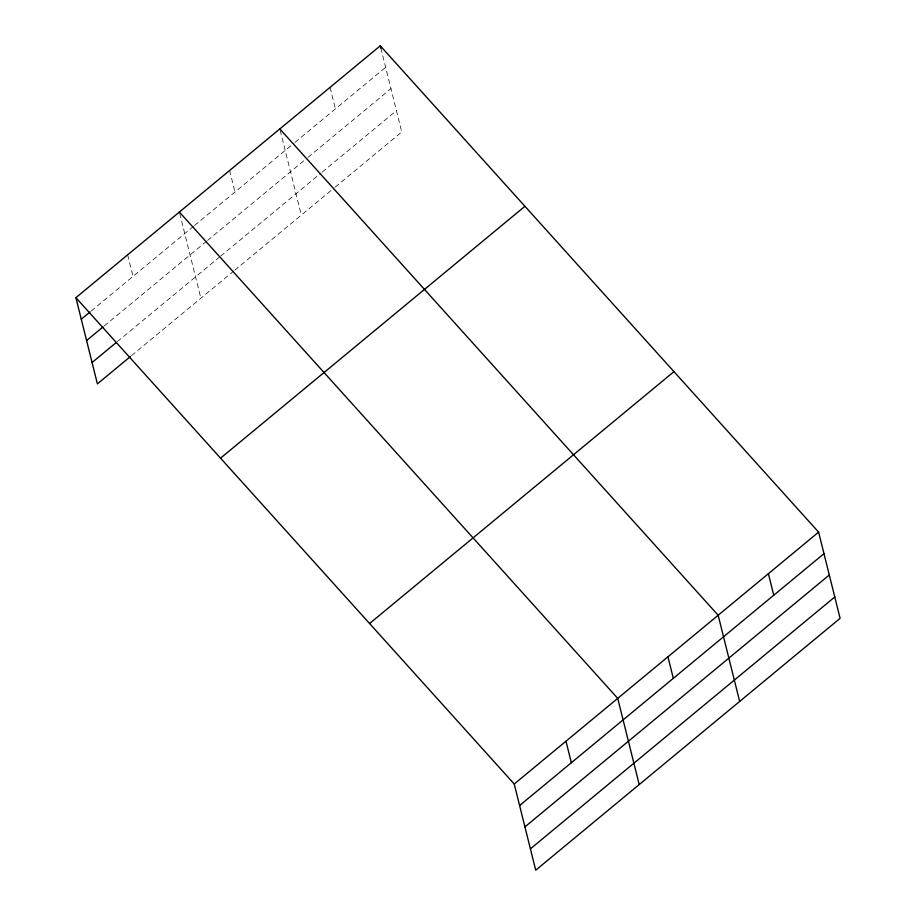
<?xml version="1.0" encoding="UTF-8"?>
<svg xmlns="http://www.w3.org/2000/svg" width="916" height="916" viewBox="0 0 916 916"><rect width="100%" height="100%" fill="white"/><g stroke="black" fill="none" stroke-linecap="round" stroke-linejoin="round"><path stroke-width="0.69" stroke-dasharray="4.58 3.44" d="M91.176 311.016L193.494 226.344M194.581 225.439L293.933 143.228M295.021 142.323L385.647 67.326M104.206 325.97L206.455 241.355M207.543 240.45L306.894 158.239M307.982 157.334L390.96 88.669M117.397 341.576L219.577 257.018M220.664 256.114L321.115 172.987M322.203 172.094L396.445 110.653M131.515 355.626L233.626 271.125M234.725 270.22L334.077 188.009M335.164 187.104L401.758 131.984L380.942 48.491M330.058 87.364L335.416 108.889M280.17 130.267L301.318 215.111M229.607 170.479L234.977 192.016M179.719 213.382L200.879 298.227M127.645 254.866L133.015 276.392"/><path stroke-width="1.37" d="M75.902 297.677L380.277 45.8L818.606 532.127L840.098 618.323L535.723 870.2L514.242 784.016L75.902 297.677L97.394 383.873L130.416 356.542M81.272 319.215L90.077 311.921M86.585 340.546L103.107 326.886M92.069 362.53L116.286 342.492M220.55 458.172L524.925 206.295M369.583 623.521L673.958 371.644M514.242 784.016L818.606 532.127M519.601 805.542L823.976 553.665M524.925 826.885L829.301 574.996M530.41 848.857L834.785 596.98M279.827 128.916L718.167 615.254L739.659 701.438M179.387 212.043L617.727 698.37L639.208 784.565M768.387 573.691L773.757 595.228M667.947 656.806L673.317 678.344M565.985 741.193L571.344 762.719M380.277 45.8L380.942 48.491"/></g></svg>
